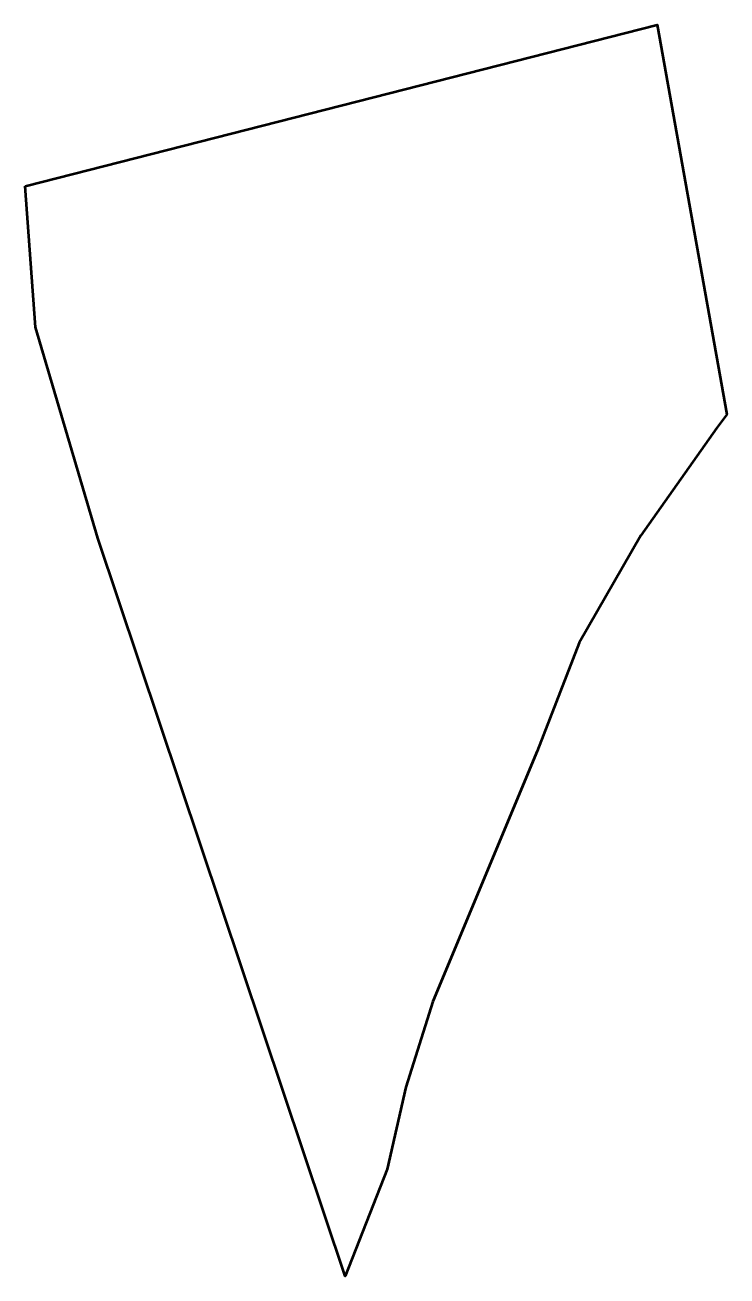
# Model space of a CAD drawing. Header units: metres. Extents: x 808247 to 808306, y 9157129 to 9157234.
import ezdxf

# ---------------------------------------------------------------- set-up
doc = ezdxf.new("R2010")
doc.units = ezdxf.units.M
doc.header["$MEASUREMENT"] = 0
doc.layers.add('2876-21051', color=1, linetype='Continuous')

msp = doc.modelspace()

# ---------------------------------------------------------------- linework, layer by layer
at = {"layer": '2876-21051', "color": 254, "lineweight": 53, "true_color": 0xcccccc}
msp.add_lwpolyline([(808246.68, 9157220.81), (808300.07, 9157234.42), (808305.97, 9157201.52), (808305.1, 9157200.4), (808298.7, 9157191.3), (808293.49, 9157182.24), (808289.95, 9157173.11), (808281.12, 9157151.95), (808278.83, 9157144.72), (808277.27, 9157137.81), (808273.71, 9157128.78), (808252.83, 9157191.09), (808247.56, 9157208.89)], close=True, dxfattribs=at)

doc.saveas('drawing.dxf')
